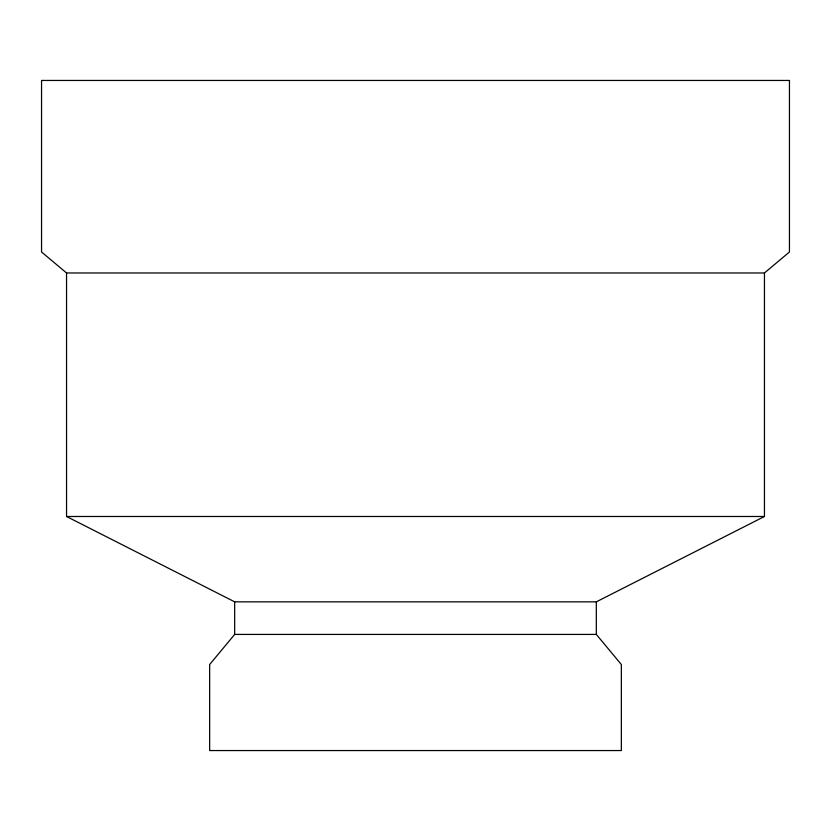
<?xml version="1.0" encoding="UTF-8"?>
<svg xmlns="http://www.w3.org/2000/svg" width="831" height="831" viewBox="0 0 831 831"><rect width="100%" height="100%" fill="white"/><g stroke="black" fill="none" stroke-linecap="round" stroke-linejoin="round"><path stroke-width="1.25" d="M66.542 272.973L66.542 516.487L234.674 601.841L234.674 634.417L209.651 664.53L209.651 750.549L621.349 750.549L621.349 664.53L596.326 634.417L596.326 601.841L764.458 516.487L764.458 272.973L789.45 251.99L789.45 80.451L41.55 80.451L41.55 251.99L66.542 272.973L764.458 272.973M66.542 516.487L764.458 516.487M234.674 601.841L596.326 601.841M234.674 634.417L596.326 634.417"/></g></svg>
